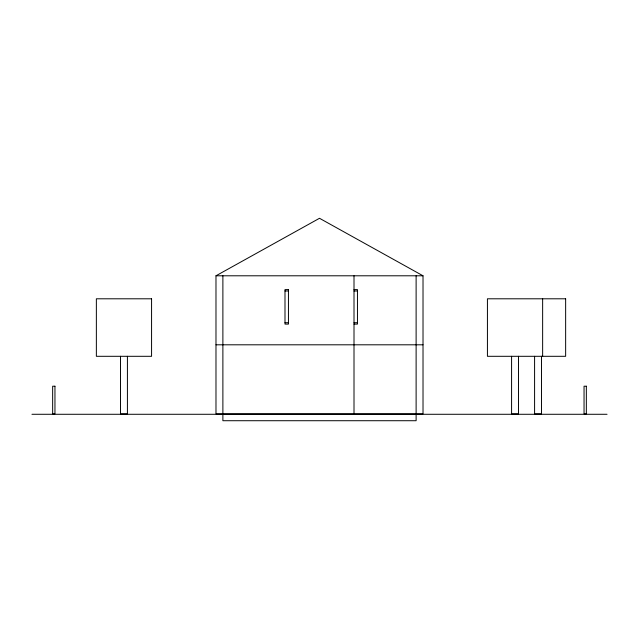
<?xml version="1.0" encoding="UTF-8"?>
<svg xmlns="http://www.w3.org/2000/svg" width="639" height="639" viewBox="0 0 639 639"><rect width="100%" height="100%" fill="white"/><g stroke="black" fill="none" stroke-linecap="round" stroke-linejoin="round"><path stroke-width="0.96" d="M215.982 275.792L319.5 218.282L423.018 275.792L423.018 413.816L215.982 413.816L215.982 275.792L423.018 275.792M354.006 289.595L357.457 289.595L357.457 324.101L354.006 324.101M284.994 290.977L288.445 290.977M354.006 290.977L357.457 290.977M284.994 322.719L288.445 322.719M354.006 322.719L357.457 322.719M215.982 344.804L423.018 344.804M31.95 414.28L607.05 414.28M542.639 298.796L542.639 356.306M541.489 356.306L541.489 413.816L534.587 413.816L534.587 356.306M518.485 356.306L518.485 413.816L511.583 413.816L511.583 356.306M416.117 275.792L416.117 420.718L222.883 420.718L222.883 275.792M354.006 275.792L354.006 413.816M127.417 356.306L127.417 413.816L120.515 413.816L120.515 356.306M288.445 289.595L284.994 289.595L284.994 324.101L288.445 324.101L288.445 289.595M151.571 298.796L96.361 298.796L96.361 356.306L151.571 356.306L151.571 298.796M565.643 298.796L487.429 298.796L487.429 356.306L565.643 356.306L565.643 298.796M54.954 386.212L52.654 386.212L52.654 413.816L54.954 413.816L54.954 386.212M586.346 386.212L584.046 386.212L584.046 413.816L586.346 413.816L586.346 386.212"/></g></svg>
